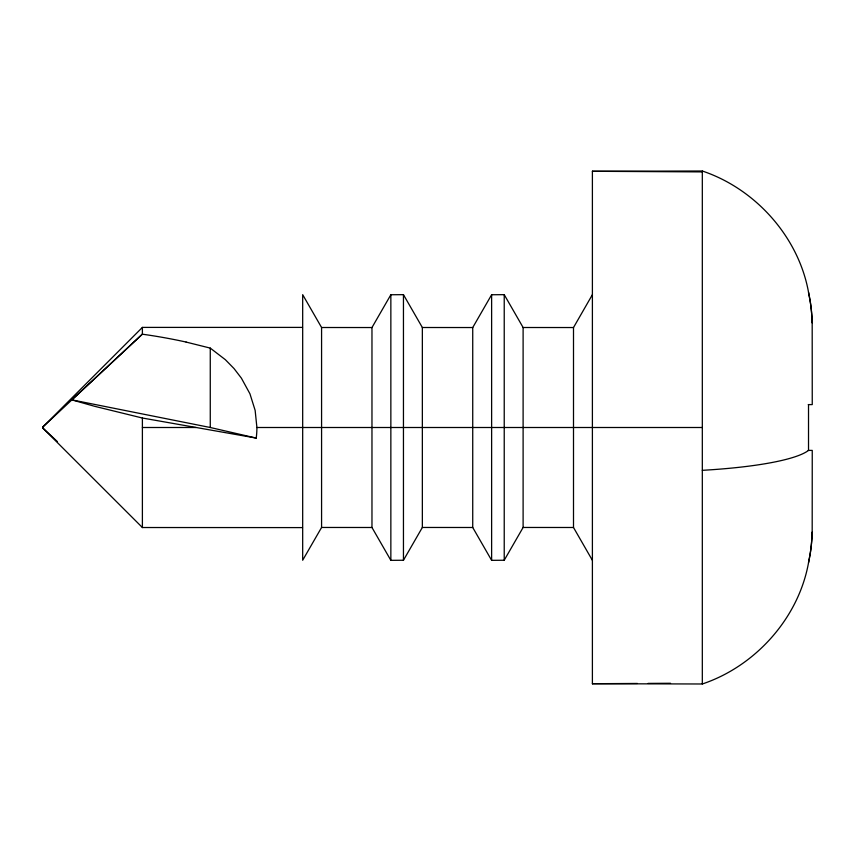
<?xml version="1.0" encoding="UTF-8"?>
<svg xmlns="http://www.w3.org/2000/svg" width="855" height="855" viewBox="0 0 855 855"><rect width="100%" height="100%" fill="white"/><g stroke="black" fill="none" stroke-linecap="round" stroke-linejoin="round"><path stroke-width="1.28" d="M812.186 532.077L812.25 450.403L808.285 450.403M808.52 562.761L810.369 552.64A170.915 170.915 0 0 0 812.164 532.077A168.018 168.018 0 0 1 808.52 562.761C798.623 617.855 755.692 666.109 702.318 683.989L592.397 683.711L637.424 683.455M592.397 294.665L573.502 327.54L523.11 327.508L504.226 294.665L491.625 294.751L472.73 327.54L422.349 327.508L403.453 294.665L390.853 294.751L371.968 327.54L321.576 327.508L302.681 294.665L302.681 560.239L321.576 527.46L371.968 527.492L390.853 560.335L403.453 560.249L422.349 527.46L472.73 527.492L491.625 560.335L504.226 560.249L523.11 527.46L573.502 527.492L592.397 560.335M302.499 527.599L142.39 527.524L42.75 427.96L42.75 427.137L142.39 327.401L302.499 327.401M42.75 427.073L142.39 334.038M142.39 327.401L142.39 334.198L71.884 399.873L210.266 427.5L256.233 438.081A64.841 49.675 90 0 0 256.906 427.5L255.143 410.389L249.938 393.792L241.409 378.177L234.024 368.548L225.357 359.688L210.266 348.103L186.112 342.075M808.52 292.239L810.369 302.36A170.915 170.915 0 0 1 812.164 322.923A168.018 168.018 0 0 0 808.52 292.239C798.623 237.145 755.692 188.891 702.318 171.011L592.397 171.289L702.318 171.898M648.015 683.402L670.534 683.273M808.285 404.597L812.25 404.597L812.186 322.923M142.39 427.5L196.019 427.5M256.906 427.5L702.318 427.5M142.39 334.198L146.932 334.85A634.709 596.437 -90 0 1 186.112 342.053M256.233 438.081L142.39 418.02L94.51 406.275L72.055 399.937M42.75 427.928L57.317 441.533M808.52 404.597L808.52 450.403A162.803 27.178 0 0 1 702.318 470.325M702.318 171.075L702.318 683.925M592.397 171.171L592.397 683.829M573.502 327.465L573.502 527.535M523.11 327.465L523.11 527.535M504.226 294.761L504.226 560.239M491.625 294.761L491.625 560.239M472.73 327.465L472.73 527.535M422.349 327.465L422.349 527.535M403.453 294.761L403.453 560.239M390.853 294.761L390.853 560.239M371.968 327.465L371.968 527.535M321.576 327.465L321.576 527.535M210.266 348.103L210.266 427.5M142.39 418.02L142.39 527.599"/></g></svg>
